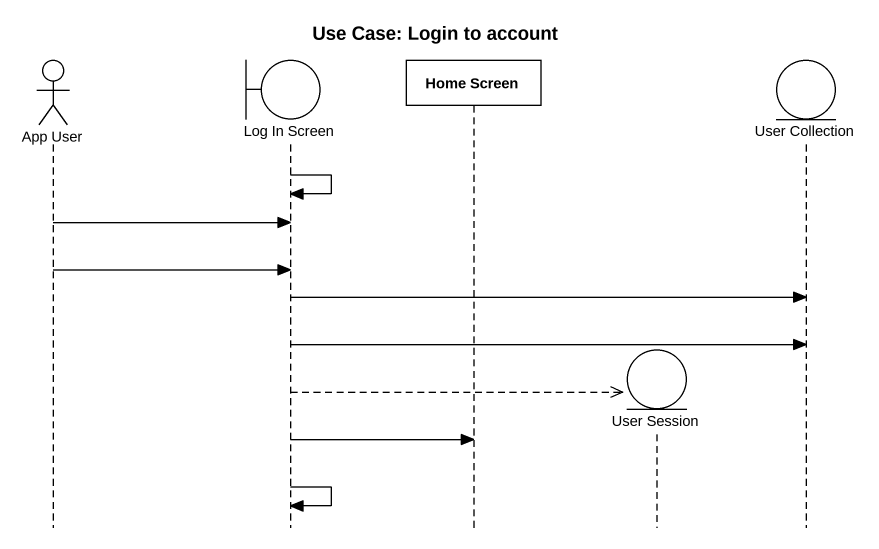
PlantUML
@startuml
title Use Case: Login to account
hide footbox
actor "App User" as App_User
boundary "Log In Screen" as Log_In_Screen
participant "Home Screen" as Home_Screen
entity "User Session" as User_Session
entity "User Collection" as User_Collection

Log_In_Screen -> Log_In_Screen
App_User -> Log_In_Screen
App_User -> Log_In_Screen
Log_In_Screen -> User_Collection
Log_In_Screen -> User_Collection
Log_In_Screen -->> User_Session **
Log_In_Screen -> Home_Screen
Log_In_Screen -> Log_In_Screen
@enduml
